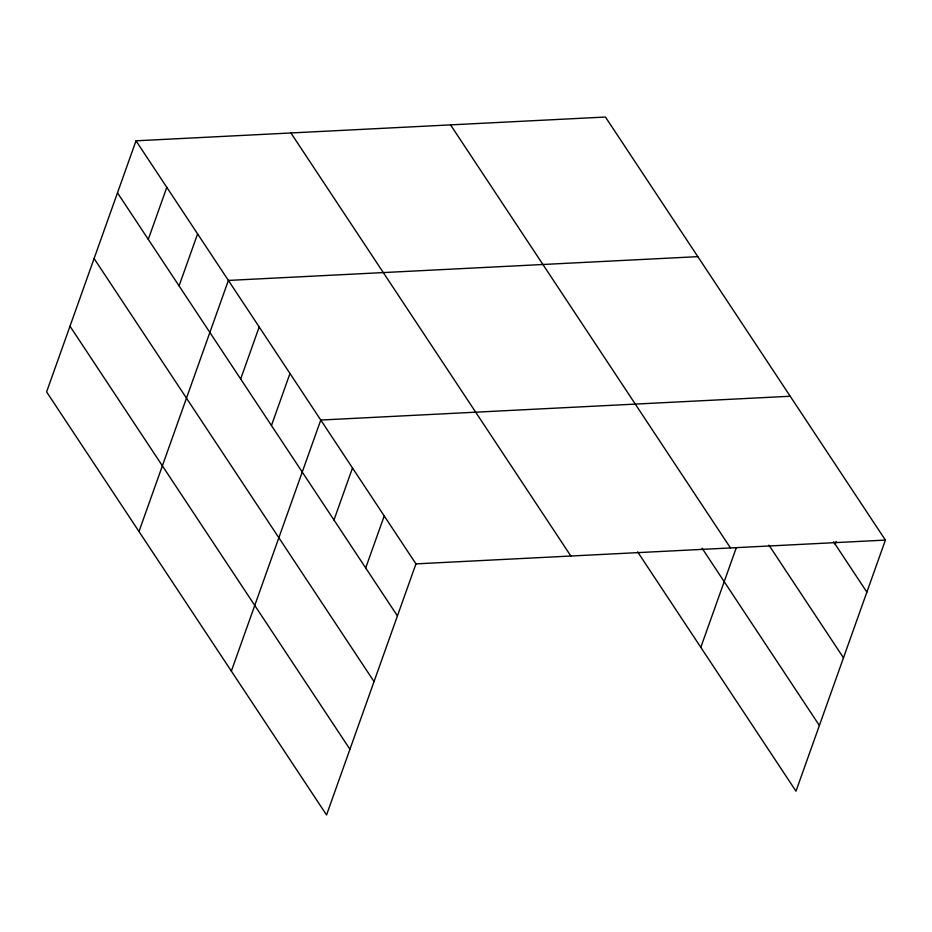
<?xml version="1.0" encoding="UTF-8"?>
<svg xmlns="http://www.w3.org/2000/svg" width="932" height="932" viewBox="0 0 932 932"><rect width="100%" height="100%" fill="white"/><g stroke="black" fill="none" stroke-linecap="round" stroke-linejoin="round"><path stroke-width="1.4" d="M136.014 140.814L46.6 391.906L326.55 814.964L415.952 563.872L136.014 140.814L605.451 117.036L885.4 540.094L795.986 791.186L637.639 551.884M148.281 239.373L166.805 187.355M179.072 285.914L197.596 233.897M138.984 531.52L228.387 280.427L697.835 256.65M240.666 378.986L259.189 326.969M271.457 425.516L289.98 373.499M231.357 671.122L320.771 420.041L790.219 396.251M333.971 520.009L352.494 467.981M365.705 567.949L384.229 515.932M700.806 647.344L736.257 547.806M835.154 544.172L836.121 541.434M415.952 563.872L885.4 540.094M833.558 541.772L866.877 592.111M768.923 545.127L843.483 657.806M450.54 124.888L730.478 547.946M702.099 548.237L819.379 725.492M290.924 132.973L570.873 556.031M117.49 192.842L397.428 615.901M94.097 258.537L374.035 681.583M69.993 326.212L349.931 749.27"/></g></svg>
